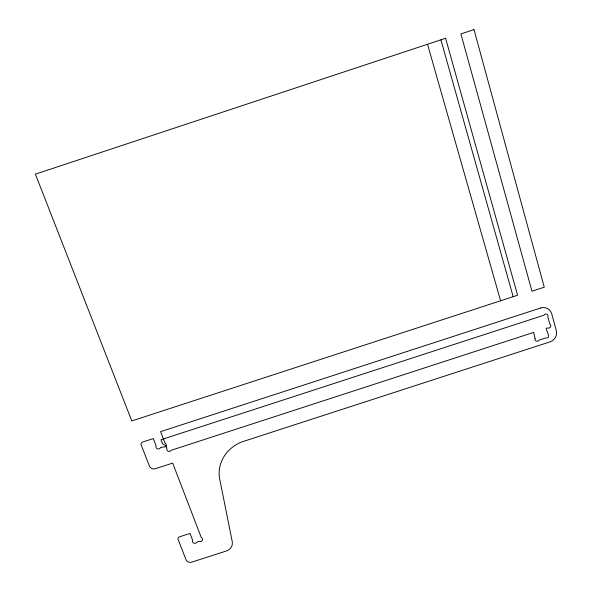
<?xml version="1.0" encoding="UTF-8"?>
<svg xmlns="http://www.w3.org/2000/svg" width="592" height="592" viewBox="0 0 592 592"><rect width="100%" height="100%" fill="white"/><g stroke="black" fill="none" stroke-linecap="round" stroke-linejoin="round"><path stroke-width="0.89" d="M427.528 44.259L500.603 300.78M440.907 39.827L513.175 296.688M535.072 338.624C534.243 341.133 538.143 342.368 539.194 340.089L545.469 338.054C551.914 338.942 546.246 330.817 546.157 328.36L547.445 327.938C549.842 329.285 552.284 325.311 549.761 323.965L547.844 317.127C549.406 314.567 545.025 312.591 543.937 315.21L160.994 439.745L162.548 443.785L166.078 445.909L166.959 448.41A2.294 2.153 6.9 0 0 168.002 451.148L168.202 451.245A2.294 2.153 6.9 0 0 171.103 450.312L533.695 332.408L535.072 338.624M445.606 38.273L35.387 174.152L131.794 420.927L517.593 295.245L445.606 38.273M474 29.6L460.909 33.936L531.964 291.212L544.27 287.201L474 29.6M540.563 308.018L160.595 431.649L164.968 443.023A2.301 2.153 7.5 0 1 166.078 445.909A2.301 2.153 7.5 0 1 163.022 446.901L160.321 447.781A2.301 2.153 7.9 0 1 157.265 448.773A2.301 2.153 7.9 0 1 156.155 445.887L153.321 438.568L142.302 442.157A2.309 2.161 9.4 0 0 141.066 444.659L149.584 466.444A4.588 4.27 7.4 0 0 154.919 468.849L172.686 463.107L201.31 537.61A2.235 2.057 0.9 0 1 202.36 540.355A2.235 2.057 0.9 0 1 199.386 541.317L196.744 542.168A2.235 2.057 1.3 0 1 193.769 543.13A2.235 2.057 1.3 0 1 192.703 540.392L190.017 533.429L179.265 536.907A2.242 2.057 2.5 0 0 178.037 539.297L186.14 560.01A4.455 4.077 1.2 0 0 191.312 562.274L226.433 550.974A8.91 8.199 -1 0 0 232.264 541.732L219.388 477.485A36.127 33.862 -2.5 0 1 243.615 441.351L549.887 341.924A9.272 8.673 -38.1 0 0 556.317 330.662L551.692 313.693A9.317 8.739 -39.5 0 0 540.563 308.018"/></g></svg>
